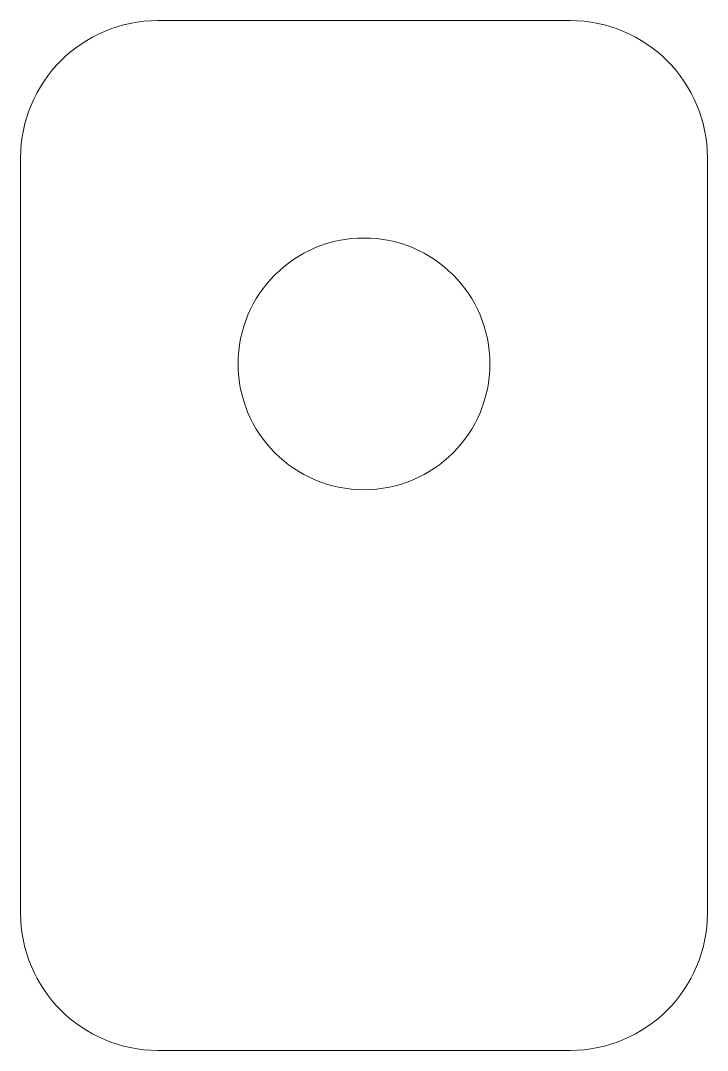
# Model space of a CAD drawing. Header units: millimetres. Extents: x -7.5 to 7.5, y -15 to 7.5.
import ezdxf

# ---------------------------------------------------------------- set-up
doc = ezdxf.new("R2010")
doc.units = ezdxf.units.MM

msp = doc.modelspace()

# ---------------------------------------------------------------- linework, layer by layer
at = {"color": 7, "linetype": 'Continuous', "lineweight": 15}
for p, q in [((-4.5, 7.5), (4.5, 7.5)), ((-7.5, -12), (-7.5, 4.5)), ((7.5, 4.5), (7.5, -12)), ((4.5, -15), (-4.5, -15))]:
    msp.add_line(p, q, dxfattribs=at)
msp.add_circle((0, 0), 2.75, dxfattribs=at)
for centre, start, end in [((-4.5, 4.5), 90, 180), ((4.5, 4.5), 0, 90), ((-4.5, -12), 180, 270), ((4.5, -12), 270, 0)]:
    msp.add_arc(centre, 3, start, end, dxfattribs=at)

doc.saveas('drawing.dxf')
